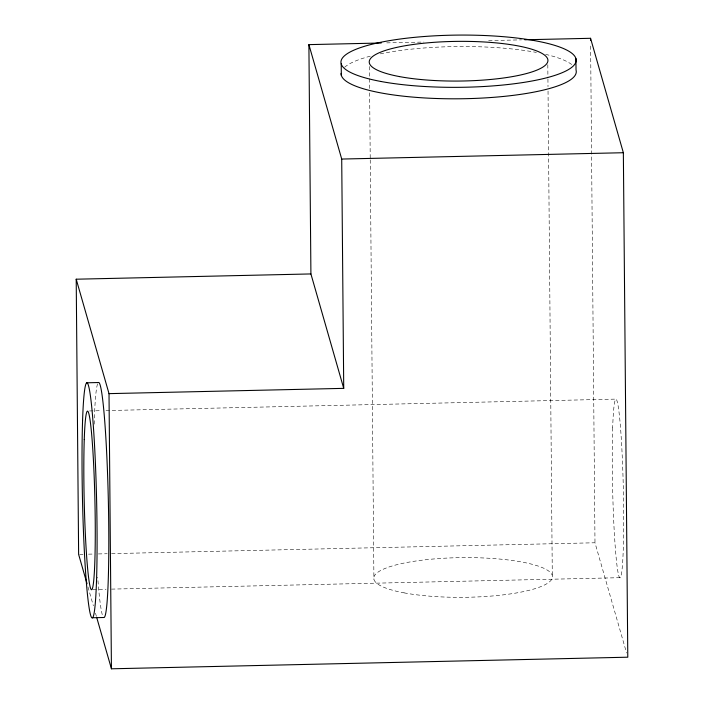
<?xml version="1.0" encoding="UTF-8"?>
<svg xmlns="http://www.w3.org/2000/svg" width="704" height="704" viewBox="0 0 704 704"><rect width="100%" height="100%" fill="white"/><g stroke="black" fill="none" stroke-linecap="round" stroke-linejoin="round"><path stroke-width="0.53" stroke-dasharray="3.52 2.64" d="M386.707 42.882L423.966 42.046M488.629 40.594L521.506 39.855M89.531 410.942L101.614 410.67M106.014 410.573L615.754 399.115M79.719 554.356L83.019 554.277M88.51 554.154L92.91 554.057M98.402 553.934L107.193 553.74M111.584 553.634L594.986 542.775L626.586 652.995M92.849 589.53L106.031 589.239M111.522 589.116L620.171 577.685M87.956 586.925L93.377 605.818M95.48 613.166L96.386 616.317M590.621 45.998L594.986 542.775M547.809 64.689L547.923 77.871M547.932 78.971L548.002 86.662M548.038 91.054L552.297 575.467M369.415 66.502L369.609 88.475M369.644 92.866L370.225 158.77M370.234 159.87L373.921 579.471M102.282 614.662A117.594 7.049 88.7 0 1 97.698 577.28M94.195 424.151A117.594 7.049 88.7 0 1 97.662 383.654M344.608 67.267A117.594 26.118 -0.5 0 1 370.418 56.144M380.266 53.856A117.594 26.118 -0.5 0 1 536.386 52.422M545.609 54.358A117.594 26.118 -0.5 0 1 572.088 64.821M404.052 592.856A89.373 19.853 -0.5 0 0 550.73 580.65A89.373 19.853 -0.5 0 0 434.553 558.897A89.373 19.853 -0.5 0 0 404.052 592.856M612.674 427.715A89.373 5.359 88.7 0 0 618.728 575.538A89.373 5.359 88.7 0 0 622.486 461.947A89.373 5.359 88.7 0 0 612.674 427.715"/><path stroke-width="1.06" d="M310.913 273.935L76.208 279.206L109.014 393.633L343.728 388.362L310.913 273.935L308.898 44.625L381.234 43.006M524.797 39.776L590.55 38.298L623.357 152.724L627.792 657.202L111.434 668.8L96.686 617.364M308.898 44.625L341.713 159.051L623.357 152.724M86.636 382.8L98.375 382.536A117.594 7.049 88.7 0 1 108.222 495.458A117.594 7.049 88.7 0 1 104.183 617.487L92.444 617.751M87.05 583.774L78.628 554.382L76.208 279.206M590.55 38.298L590.568 40.498M575.925 58.564L576.03 70.03A117.594 26.118 -0.5 0 1 461.754 98.754A117.594 26.118 -0.5 0 1 341.088 73.366M341.22 63.844L341.317 75.31M341.713 159.051L343.728 388.362M109.014 393.633L111.434 668.8M380.864 81.462A117.594 26.118 -0.5 0 0 573.857 65.384A117.594 26.118 -0.5 0 0 420.992 36.766A117.594 26.118 -0.5 0 0 380.864 81.462M399.511 76.595A89.373 19.853 -0.5 0 0 546.19 64.381A89.373 19.853 -0.5 0 0 430.012 42.636A89.373 19.853 -0.5 0 0 399.511 76.595M82.579 420.429A117.594 7.049 88.7 0 0 90.552 614.926A117.594 7.049 88.7 0 0 95.498 465.467A117.594 7.049 88.7 0 0 82.579 420.429M84.251 439.586A89.373 5.359 88.7 0 0 90.306 587.409A89.373 5.359 88.7 0 0 94.063 473.818A89.373 5.359 88.7 0 0 84.251 439.586"/></g></svg>
